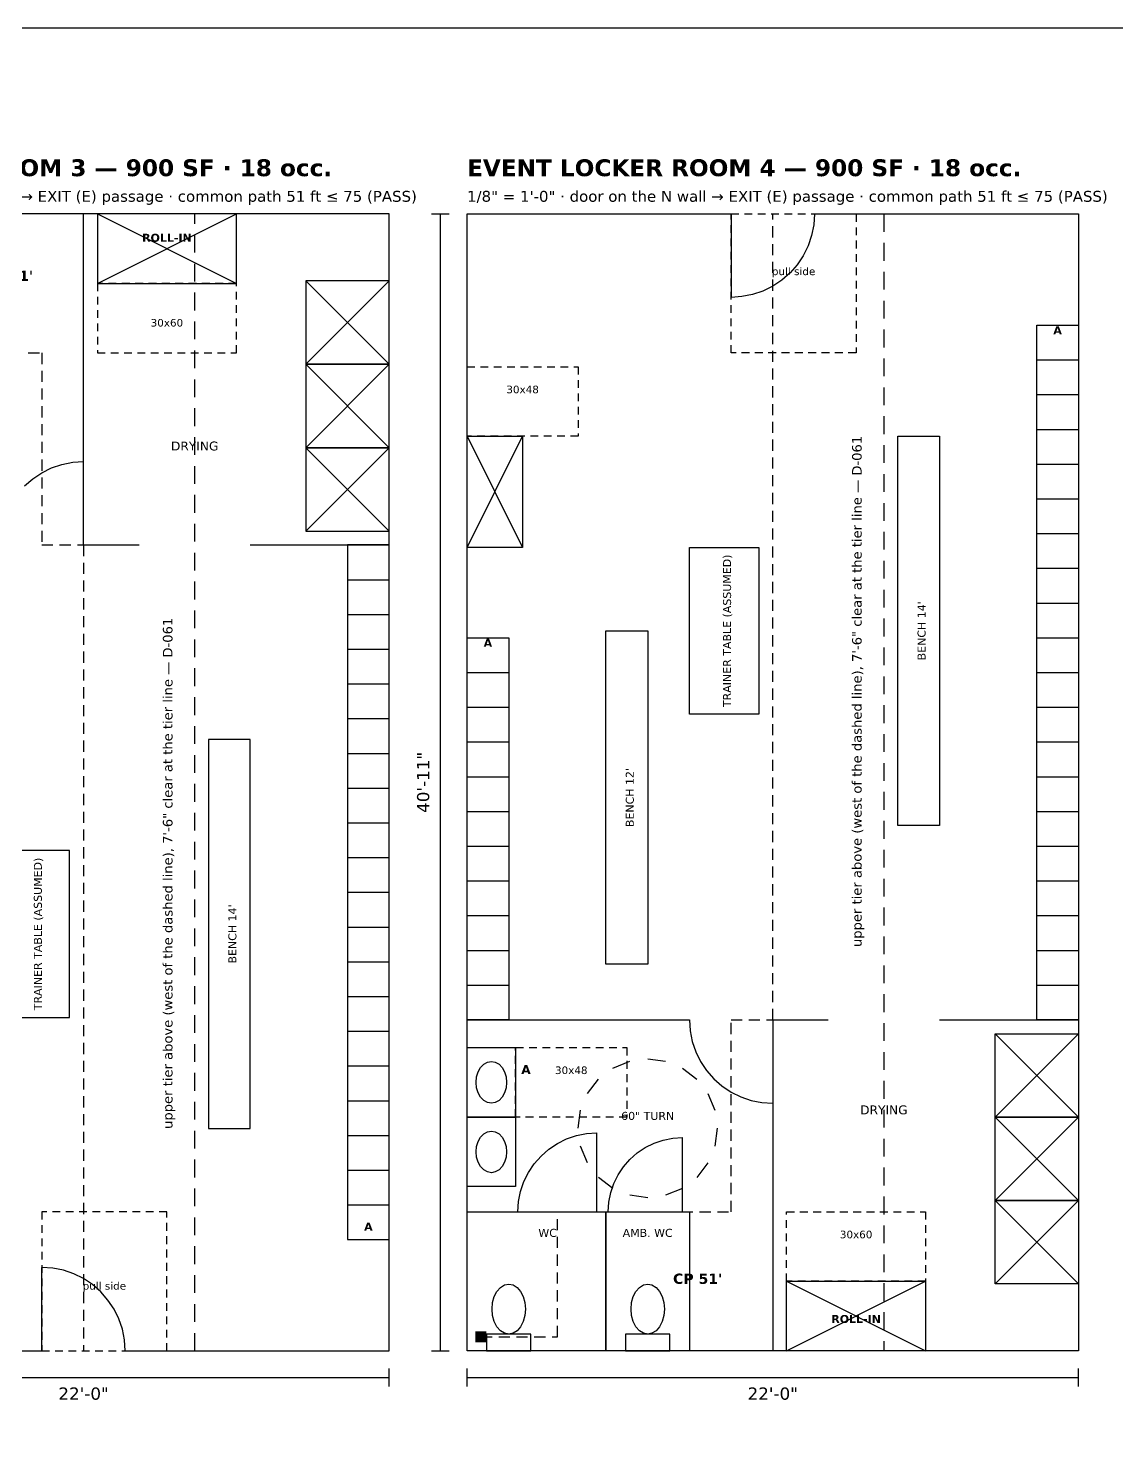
# Model space of a CAD drawing. Header units: inches. Extents: x 0.5 to 16.5, y 0.5 to 10.5.
# Drawn here: x 6.78 to 11.67, y 4.18 to 10.5 of the extents above; entities that cross this region are included whole.
import ezdxf
from ezdxf.enums import TextEntityAlignment as Align

# ---------------------------------------------------------------- set-up
doc = ezdxf.new("R2010")
doc.units = ezdxf.units.IN
doc.header["$MEASUREMENT"] = 0
for name, color, linetype in [('A-ANNO-DIMS', 7, 'Continuous'), ('A-ANNO-TEXT', 7, 'Continuous'), ('A-CLER-ADA', 7, 'Continuous'), ('A-DOOR', 7, 'Continuous'), ('A-WALL', 7, 'Continuous'), ('A-WALL-PRTN', 7, 'Continuous'), ('G-ANNO-TTLB', 7, 'Continuous'), ('LS-CPTH', 7, 'Continuous'), ('P-FIXT', 7, 'Continuous')]:
    doc.layers.add(name, color=color, linetype=linetype)
doc.styles.add('KS-BOLD', font='DejaVuSans-Bold.ttf')
doc.styles.add('KS-REG', font='DejaVuSans.ttf')

msp = doc.modelspace()

# ---------------------------------------------------------------- hatches: boundary and pattern name
at = {"layer": 'LS-CPTH', "true_color": 0x000000}
msp.add_hatch(color=7, dxfattribs=at).paths.add_polyline_path([(8.7875, 4.5875), (8.8375, 4.5875), (8.8375, 4.6375), (8.7875, 4.6375)])

# ---------------------------------------------------------------- linework, layer by layer
at = {"layer": 'A-ANNO-DIMS'}
for p, q in [((8.59, 9.6638), (8.67, 9.6638)), ((8.63, 4.55), (8.63, 9.6638)), ((8.59, 4.55), (8.67, 4.55)), ((5.65, 4.43), (8.4, 4.43)), ((8.4, 4.39), (8.4, 4.47)), ((8.75, 4.39), (8.75, 4.47)), ((8.75, 4.43), (11.5, 4.43)), ((11.5, 4.39), (11.5, 4.47))]:
    msp.add_line(p, q, dxfattribs=at)
at = {"layer": 'A-ANNO-TEXT'}
for p, q in [((7.525, 9.62), (7.525, 9.6638)), ((10.625, 9.6638), (10.625, 9.5838)), ((7.525, 9.49), (7.525, 9.57)), ((10.625, 9.5337), (10.625, 9.4537)), ((7.525, 9.36), (7.525, 9.44)), ((10.625, 9.4038), (10.625, 9.3238)), ((7.525, 9.23), (7.525, 9.31)), ((10.625, 9.2737), (10.625, 9.1937)), ((7.525, 9.1), (7.525, 9.18)), ((10.625, 9.1438), (10.625, 9.0638)), ((7.525, 8.97), (7.525, 9.05)), ((10.625, 9.0137), (10.625, 8.9337)), ((7.525, 8.84), (7.525, 8.92)), ((10.625, 8.8838), (10.625, 8.8038)), ((7.525, 8.71), (7.525, 8.79)), ((10.625, 8.7538), (10.625, 8.6738)), ((7.525, 8.58), (7.525, 8.66)), ((10.625, 8.6238), (10.625, 8.5437)), ((7.525, 8.45), (7.525, 8.53)), ((10.625, 8.4938), (10.625, 8.4138)), ((7.525, 8.32), (7.525, 8.4)), ((10.625, 8.3637), (10.625, 8.2837)), ((7.525, 8.19), (7.525, 8.27)), ((10.625, 8.2338), (10.625, 8.1538)), ((7.525, 8.06), (7.525, 8.14)), ((10.625, 8.1037), (10.625, 8.0237)), ((7.525, 7.93), (7.525, 8.01)), ((10.625, 7.9737), (10.625, 7.8937)), ((7.525, 7.8), (7.525, 7.88)), ((10.625, 7.8438), (10.625, 7.7637)), ((7.525, 7.67), (7.525, 7.75)), ((10.625, 7.7137), (10.625, 7.6337)), ((7.525, 7.54), (7.525, 7.62)), ((10.625, 7.5838), (10.625, 7.5038)), ((7.525, 7.41), (7.525, 7.49)), ((10.625, 7.4537), (10.625, 7.3737)), ((7.525, 7.28), (7.525, 7.36)), ((10.625, 7.3238), (10.625, 7.2438)), ((7.525, 7.15), (7.525, 7.23)), ((10.625, 7.1937), (10.625, 7.1137)), ((7.525, 7.02), (7.525, 7.1)), ((10.625, 7.0638), (10.625, 6.9838)), ((7.525, 6.89), (7.525, 6.97)), ((10.625, 6.9337), (10.625, 6.8537)), ((7.525, 6.76), (7.525, 6.84)), ((10.625, 6.8038), (10.625, 6.7238)), ((7.525, 6.63), (7.525, 6.71)), ((10.625, 6.6738), (10.625, 6.5938)), ((7.525, 6.5), (7.525, 6.58)), ((10.625, 6.5438), (10.625, 6.4638)), ((7.525, 6.37), (7.525, 6.45)), ((10.625, 6.4138), (10.625, 6.3338)), ((7.525, 6.24), (7.525, 6.32)), ((10.625, 6.2838), (10.625, 6.2038)), ((7.525, 6.11), (7.525, 6.19)), ((10.625, 6.1538), (10.625, 6.0738)), ((7.525, 5.98), (7.525, 6.06)), ((10.625, 6.0238), (10.625, 5.9438)), ((7.525, 5.85), (7.525, 5.93)), ((10.625, 5.8938), (10.625, 5.8138)), ((7.525, 5.72), (7.525, 5.8)), ((10.625, 5.7638), (10.625, 5.6838)), ((7.525, 5.59), (7.525, 5.67)), ((10.625, 5.6338), (10.625, 5.5538)), ((7.525, 5.46), (7.525, 5.54)), ((10.625, 5.5038), (10.625, 5.4238)), ((7.525, 5.33), (7.525, 5.41)), ((10.625, 5.3738), (10.625, 5.2938)), ((7.525, 5.2), (7.525, 5.28)), ((10.625, 5.2438), (10.625, 5.1638)), ((7.525, 5.07), (7.525, 5.15)), ((10.625, 5.1138), (10.625, 5.0338)), ((7.525, 4.94), (7.525, 5.02)), ((10.625, 4.9838), (10.625, 4.9038)), ((7.525, 4.81), (7.525, 4.89)), ((10.625, 4.8538), (10.625, 4.7738)), ((7.525, 4.68), (7.525, 4.76)), ((10.625, 4.7238), (10.625, 4.6438)), ((7.525, 4.55), (7.525, 4.63)), ((10.625, 4.5938), (10.625, 4.55))]:
    msp.add_line(p, q, dxfattribs=at)
at = {"layer": 'A-CLER-ADA'}
for p, q in [((9.9375, 9.6638), (9.9725, 9.6638)), ((9.9375, 9.6387), (9.9375, 9.6638)), ((9.9375, 9.5788), (9.9375, 9.6138)), ((9.9975, 9.6638), (10.0325, 9.6638)), ((10.0575, 9.6638), (10.0925, 9.6638)), ((10.1175, 9.6638), (10.1525, 9.6638)), ((10.1775, 9.6638), (10.2125, 9.6638)), ((10.2375, 9.6638), (10.2725, 9.6638)), ((10.2975, 9.6638), (10.3325, 9.6638)), ((10.3575, 9.6638), (10.3925, 9.6638)), ((10.4175, 9.6638), (10.4525, 9.6638)), ((10.4775, 9.6638), (10.5, 9.6638)), ((10.5, 9.6638), (10.5, 9.6288)), ((9.9375, 9.5188), (9.9375, 9.5538)), ((10.5, 9.6037), (10.5, 9.5687)), ((10.5, 9.5438), (10.5, 9.5088)), ((9.9375, 9.4588), (9.9375, 9.4938)), ((10.5, 9.4838), (10.5, 9.4487)), ((9.9375, 9.3987), (9.9375, 9.4337)), ((10.5, 9.4238), (10.5, 9.3887)), ((9.9375, 9.3388), (9.9375, 9.3737)), ((10.5, 9.3637), (10.5, 9.3287)), ((7.1125, 9.3513), (7.0875, 9.3513)), ((7.0875, 9.3513), (7.0875, 9.3163)), ((7.0875, 9.2912), (7.0875, 9.2562)), ((7.1725, 9.3513), (7.1375, 9.3513)), ((7.2325, 9.3513), (7.1975, 9.3513)), ((7.2925, 9.3513), (7.2575, 9.3513)), ((7.3525, 9.3513), (7.3175, 9.3513)), ((7.4125, 9.3513), (7.3775, 9.3513)), ((7.4725, 9.3513), (7.4375, 9.3513)), ((7.5325, 9.3513), (7.4975, 9.3513)), ((7.5925, 9.3513), (7.5575, 9.3513)), ((7.6525, 9.3513), (7.6175, 9.3513)), ((7.7125, 9.3513), (7.6775, 9.3513)), ((7.7125, 9.3388), (7.7125, 9.3513)), ((7.7125, 9.2788), (7.7125, 9.3138)), ((9.9375, 9.2788), (9.9375, 9.3138)), ((10.5, 9.3038), (10.5, 9.2688)), ((7.0875, 9.2313), (7.0875, 9.1963)), ((7.7125, 9.2188), (7.7125, 9.2538)), ((9.9375, 9.2188), (9.9375, 9.2538)), ((10.5, 9.2438), (10.5, 9.2087)), ((7.0875, 9.1713), (7.0875, 9.1363)), ((7.7125, 9.1587), (7.7125, 9.1937)), ((9.9375, 9.1587), (9.9375, 9.1937)), ((10.5, 9.1837), (10.5, 9.1487)), ((7.0875, 9.1113), (7.0875, 9.0762)), ((7.7125, 9.0988), (7.7125, 9.1337)), ((9.9375, 9.0988), (9.9375, 9.1337)), ((10.5, 9.1237), (10.5, 9.0887)), ((7.0875, 9.0512), (7.0875, 9.0388)), ((7.0875, 9.0388), (7.1225, 9.0388)), ((7.1475, 9.0388), (7.1825, 9.0388)), ((7.2075, 9.0388), (7.2425, 9.0388)), ((7.2675, 9.0388), (7.3025, 9.0388)), ((7.3275, 9.0388), (7.3625, 9.0388)), ((7.3875, 9.0388), (7.4225, 9.0388)), ((7.4475, 9.0388), (7.4825, 9.0388)), ((7.5075, 9.0388), (7.5425, 9.0388)), ((7.5675, 9.0388), (7.6025, 9.0388)), ((7.6275, 9.0388), (7.6625, 9.0388)), ((7.6875, 9.0388), (7.7125, 9.0388)), ((7.7125, 9.0388), (7.7125, 9.0738)), ((9.9375, 9.0388), (9.9375, 9.0738)), ((9.96, 9.0388), (9.9375, 9.0388)), ((10.02, 9.0388), (9.985, 9.0388)), ((10.08, 9.0388), (10.045, 9.0388)), ((10.14, 9.0388), (10.105, 9.0388)), ((10.2, 9.0388), (10.165, 9.0388)), ((10.26, 9.0388), (10.225, 9.0388)), ((10.32, 9.0388), (10.285, 9.0388)), ((10.38, 9.0388), (10.345, 9.0388)), ((10.44, 9.0388), (10.405, 9.0388)), ((10.5, 9.0388), (10.465, 9.0388)), ((10.5, 9.0638), (10.5, 9.0388)), ((8.75, 8.9763), (8.785, 8.9763)), ((8.75, 8.9638), (8.75, 8.9763)), ((8.81, 8.9763), (8.845, 8.9763)), ((8.87, 8.9763), (8.905, 8.9763)), ((8.93, 8.9763), (8.965, 8.9763)), ((8.99, 8.9763), (9.025, 8.9763)), ((9.05, 8.9763), (9.085, 8.9763)), ((9.11, 8.9763), (9.145, 8.9763)), ((9.17, 8.9763), (9.205, 8.9763)), ((9.23, 8.9763), (9.25, 8.9763)), ((9.25, 8.9763), (9.25, 8.9413)), ((8.75, 8.9038), (8.75, 8.9388)), ((9.25, 8.9162), (9.25, 8.8812)), ((8.75, 8.8438), (8.75, 8.8788)), ((9.25, 8.8563), (9.25, 8.8213)), ((8.75, 8.7837), (8.75, 8.8187)), ((9.25, 8.7963), (9.25, 8.7613)), ((8.75, 8.7238), (8.75, 8.7587)), ((9.25, 8.7363), (9.25, 8.7012)), ((8.75, 8.6638), (8.75, 8.6988)), ((8.77, 8.6638), (8.75, 8.6638)), ((8.83, 8.6638), (8.795, 8.6638)), ((8.89, 8.6638), (8.855, 8.6638)), ((8.95, 8.6638), (8.915, 8.6638)), ((9.01, 8.6638), (8.975, 8.6638)), ((9.07, 8.6638), (9.035, 8.6638)), ((9.13, 8.6638), (9.095, 8.6638)), ((9.19, 8.6638), (9.155, 8.6638)), ((9.25, 8.6638), (9.215, 8.6638)), ((9.25, 8.6762), (9.25, 8.6638)), ((8.9687, 5.9137), (9.0038, 5.9137)), ((8.9687, 5.9012), (8.9687, 5.9137)), ((9.0288, 5.9137), (9.0638, 5.9137)), ((9.0887, 5.9137), (9.1237, 5.9137)), ((9.1487, 5.9137), (9.1837, 5.9137)), ((9.2087, 5.9137), (9.2438, 5.9137)), ((9.2688, 5.9137), (9.3038, 5.9137)), ((9.3287, 5.9137), (9.3637, 5.9137)), ((9.3887, 5.9137), (9.4238, 5.9137)), ((9.4487, 5.9137), (9.4688, 5.9137)), ((9.4688, 5.9137), (9.4688, 5.8787)), ((8.9687, 5.8412), (8.9687, 5.8762)), ((8.9687, 5.7812), (8.9687, 5.8162)), ((9.4062, 5.8219), (9.4816, 5.8531)), ((9.4688, 5.8537), (9.4688, 5.8187)), ((9.5625, 5.8637), (9.6434, 5.8531)), ((9.7188, 5.8219), (9.7835, 5.7722)), ((8.9687, 5.7212), (8.9687, 5.7562)), ((9.2919, 5.7075), (9.3415, 5.7722)), ((9.4688, 5.7937), (9.4688, 5.7587)), ((8.9687, 5.6612), (8.9687, 5.6962)), ((9.4688, 5.7337), (9.4688, 5.6987)), ((9.8331, 5.7075), (9.8644, 5.6321)), ((8.9687, 5.6012), (8.9687, 5.6362)), ((9.25, 5.5512), (9.2606, 5.6321)), ((9.4688, 5.6737), (9.4688, 5.6387)), ((8.9887, 5.6012), (8.9687, 5.6012)), ((9.0487, 5.6012), (9.0137, 5.6012)), ((9.1088, 5.6012), (9.0738, 5.6012)), ((9.1687, 5.6012), (9.1337, 5.6012)), ((9.2287, 5.6012), (9.1937, 5.6012)), ((9.2887, 5.6012), (9.2538, 5.6012)), ((9.3488, 5.6012), (9.3138, 5.6012)), ((9.4087, 5.6012), (9.3737, 5.6012)), ((9.4688, 5.6012), (9.4337, 5.6012)), ((9.4688, 5.6137), (9.4688, 5.6012)), ((9.875, 5.5512), (9.8644, 5.4704)), ((9.2919, 5.395), (9.2606, 5.4704)), ((9.8331, 5.395), (9.7835, 5.3303)), ((9.4062, 5.2806), (9.3415, 5.3303)), ((9.5625, 5.2387), (9.4816, 5.2494)), ((9.7188, 5.2806), (9.6434, 5.2494)), ((6.86, 5.175), (6.8375, 5.175)), ((6.8375, 5.175), (6.8375, 5.14)), ((6.92, 5.175), (6.885, 5.175)), ((6.98, 5.175), (6.945, 5.175)), ((7.04, 5.175), (7.005, 5.175)), ((7.1, 5.175), (7.065, 5.175)), ((7.16, 5.175), (7.125, 5.175)), ((7.22, 5.175), (7.185, 5.175)), ((7.28, 5.175), (7.245, 5.175)), ((7.34, 5.175), (7.305, 5.175)), ((7.4, 5.175), (7.365, 5.175)), ((7.4, 5.15), (7.4, 5.175)), ((7.4, 5.09), (7.4, 5.125)), ((10.1875, 5.175), (10.2225, 5.175)), ((10.1875, 5.1625), (10.1875, 5.175)), ((10.1875, 5.1025), (10.1875, 5.1375)), ((10.2475, 5.175), (10.2825, 5.175)), ((10.3075, 5.175), (10.3425, 5.175)), ((10.3675, 5.175), (10.4025, 5.175)), ((10.4275, 5.175), (10.4625, 5.175)), ((10.4875, 5.175), (10.5225, 5.175)), ((10.5475, 5.175), (10.5825, 5.175)), ((10.6075, 5.175), (10.6425, 5.175)), ((10.6675, 5.175), (10.7025, 5.175)), ((10.7275, 5.175), (10.7625, 5.175)), ((10.7875, 5.175), (10.8125, 5.175)), ((10.8125, 5.175), (10.8125, 5.14)), ((6.8375, 5.115), (6.8375, 5.08)), ((7.4, 5.03), (7.4, 5.065)), ((10.1875, 5.0425), (10.1875, 5.0775)), ((10.8125, 5.115), (10.8125, 5.08)), ((6.8375, 5.055), (6.8375, 5.02)), ((6.8375, 4.995), (6.8375, 4.96)), ((7.4, 4.97), (7.4, 5.005)), ((10.1875, 4.9825), (10.1875, 5.0175)), ((10.8125, 5.055), (10.8125, 5.02)), ((10.8125, 4.995), (10.8125, 4.96)), ((6.8375, 4.935), (6.8375, 4.9)), ((7.4, 4.91), (7.4, 4.945)), ((10.1875, 4.9225), (10.1875, 4.9575)), ((10.8125, 4.935), (10.8125, 4.9)), ((6.8375, 4.875), (6.8375, 4.84)), ((7.4, 4.85), (7.4, 4.885)), ((10.1875, 4.8625), (10.1875, 4.8975)), ((10.8125, 4.875), (10.8125, 4.8625)), ((6.8375, 4.815), (6.8375, 4.78)), ((7.4, 4.79), (7.4, 4.825)), ((10.2125, 4.8625), (10.1875, 4.8625)), ((10.2725, 4.8625), (10.2375, 4.8625)), ((10.3325, 4.8625), (10.2975, 4.8625)), ((10.3925, 4.8625), (10.3575, 4.8625)), ((10.4525, 4.8625), (10.4175, 4.8625)), ((10.5125, 4.8625), (10.4775, 4.8625)), ((10.5725, 4.8625), (10.5375, 4.8625)), ((10.6325, 4.8625), (10.5975, 4.8625)), ((10.6925, 4.8625), (10.6575, 4.8625)), ((10.7525, 4.8625), (10.7175, 4.8625)), ((10.8125, 4.8625), (10.7775, 4.8625)), ((6.8375, 4.755), (6.8375, 4.72)), ((7.4, 4.73), (7.4, 4.765)), ((6.8375, 4.695), (6.8375, 4.66)), ((7.4, 4.67), (7.4, 4.705)), ((6.8375, 4.635), (6.8375, 4.6)), ((7.4, 4.61), (7.4, 4.645)), ((6.8375, 4.575), (6.8375, 4.55)), ((6.8375, 4.55), (6.8725, 4.55)), ((6.8975, 4.55), (6.9325, 4.55)), ((6.9575, 4.55), (6.9925, 4.55)), ((7.0175, 4.55), (7.0525, 4.55)), ((7.0775, 4.55), (7.1125, 4.55)), ((7.1375, 4.55), (7.1725, 4.55)), ((7.1975, 4.55), (7.2325, 4.55)), ((7.2575, 4.55), (7.2925, 4.55)), ((7.3175, 4.55), (7.3525, 4.55)), ((7.3775, 4.55), (7.4, 4.55)), ((7.4, 4.55), (7.4, 4.585))]:
    msp.add_line(p, q, dxfattribs=at)
at = {"layer": 'A-DOOR'}
for p, q in [((9.9375, 9.6638), (9.9375, 9.2887)), ((10.3093, 9.6148), (10.2997, 9.5667)), ((10.3125, 9.6638), (10.3093, 9.6148)), ((10.2997, 9.5667), (10.284, 9.5202)), ((10.284, 9.5202), (10.2623, 9.4763)), ((10.235, 9.4355), (10.2027, 9.3986)), ((10.2623, 9.4763), (10.235, 9.4355)), ((10.1658, 9.3662), (10.125, 9.339)), ((10.2027, 9.3986), (10.1658, 9.3662)), ((9.9864, 9.292), (9.9375, 9.2887)), ((10.0346, 9.3015), (9.9864, 9.292)), ((10.081, 9.3173), (10.0346, 9.3015)), ((10.125, 9.339), (10.081, 9.3173)), ((6.8815, 8.5215), (6.9279, 8.5372)), ((6.9279, 8.5372), (6.9761, 8.5468)), ((6.9761, 8.5468), (7.025, 8.55)), ((7.025, 8.175), (7.025, 8.55)), ((6.7598, 8.4402), (6.7967, 8.4725)), ((6.7967, 8.4725), (6.8375, 8.4998)), ((6.8375, 8.4998), (6.8815, 8.5215)), ((9.75, 6.0387), (9.7532, 5.9898)), ((10.125, 6.0387), (10.125, 5.6637)), ((9.7532, 5.9898), (9.7628, 5.9417)), ((9.7628, 5.9417), (9.7785, 5.8952)), ((9.7785, 5.8952), (9.8002, 5.8512)), ((9.8002, 5.8512), (9.8275, 5.8105)), ((9.8275, 5.8105), (9.8598, 5.7736)), ((9.8598, 5.7736), (9.8967, 5.7412)), ((9.8967, 5.7412), (9.9375, 5.714)), ((9.9375, 5.714), (9.9815, 5.6923)), ((9.9815, 5.6923), (10.0279, 5.6765)), ((10.0279, 5.6765), (10.0761, 5.667)), ((10.0761, 5.667), (10.125, 5.6637)), ((9.1562, 5.4824), (9.1979, 5.503)), ((9.1979, 5.503), (9.2419, 5.5179)), ((9.2419, 5.5179), (9.2874, 5.527)), ((9.2874, 5.527), (9.3338, 5.53)), ((9.3338, 5.175), (9.3338, 5.53)), ((9.6324, 5.4974), (9.6752, 5.5059)), ((9.6752, 5.5059), (9.7188, 5.5088)), ((9.7188, 5.175), (9.7188, 5.5088)), ((9.0827, 5.426), (9.1176, 5.4566)), ((9.1176, 5.4566), (9.1562, 5.4824)), ((9.4828, 5.411), (9.5156, 5.4398)), ((9.5156, 5.4398), (9.5519, 5.464)), ((9.5519, 5.464), (9.591, 5.4833)), ((9.591, 5.4833), (9.6324, 5.4974)), ((9.0263, 5.3525), (9.0521, 5.3911)), ((9.0521, 5.3911), (9.0827, 5.426)), ((9.4297, 5.3419), (9.454, 5.3782)), ((9.454, 5.3782), (9.4828, 5.411)), ((8.9908, 5.2669), (9.0058, 5.3109)), ((9.0058, 5.3109), (9.0263, 5.3525)), ((9.4104, 5.3027), (9.4297, 5.3419)), ((8.9818, 5.2213), (8.9908, 5.2669)), ((9.3879, 5.2186), (9.3964, 5.2614)), ((9.3964, 5.2614), (9.4104, 5.3027)), ((8.9787, 5.175), (8.9818, 5.2213)), ((9.385, 5.175), (9.3879, 5.2186)), ((6.8375, 4.55), (6.8375, 4.925)), ((6.8864, 4.9218), (6.8375, 4.925)), ((6.9346, 4.9122), (6.8864, 4.9218)), ((6.981, 4.8965), (6.9346, 4.9122)), ((7.025, 4.8748), (6.981, 4.8965)), ((7.0658, 4.8475), (7.025, 4.8748)), ((7.1027, 4.8152), (7.0658, 4.8475)), ((7.135, 4.7783), (7.1027, 4.8152)), ((7.1623, 4.7375), (7.135, 4.7783)), ((7.184, 4.6935), (7.1623, 4.7375)), ((7.1997, 4.6471), (7.184, 4.6935)), ((7.2093, 4.5989), (7.1997, 4.6471)), ((7.2125, 4.55), (7.2093, 4.5989))]:
    msp.add_line(p, q, dxfattribs=at)
at = {"layer": 'A-WALL'}
for p, q in [((8.4, 9.6638), (5.65, 9.6638)), ((8.4, 4.55), (8.4, 9.6638)), ((8.75, 9.6638), (9.9375, 9.6638)), ((8.75, 4.55), (8.75, 9.6638)), ((10.3125, 9.6638), (11.5, 9.6638)), ((11.5, 9.6638), (11.5, 4.55)), ((5.65, 4.55), (6.8375, 4.55)), ((7.2125, 4.55), (8.4, 4.55)), ((11.5, 4.55), (8.75, 4.55))]:
    msp.add_line(p, q, dxfattribs=at)
at = {"layer": 'A-WALL-PRTN'}
for p, q in [((7.025, 8.175), (7.025, 9.6638)), ((7.025, 8.175), (7.275, 8.175)), ((7.775, 8.175), (8.4, 8.175)), ((8.75, 6.0387), (9.75, 6.0387)), ((10.125, 6.0387), (10.375, 6.0387)), ((10.125, 6.0387), (10.125, 4.55)), ((10.875, 6.0387), (11.5, 6.0387)), ((8.75, 5.175), (8.9787, 5.175)), ((8.75, 5.175), (9.375, 5.175)), ((8.75, 4.55), (8.75, 5.175)), ((9.3338, 5.175), (9.385, 5.175)), ((9.375, 5.175), (9.375, 4.55)), ((9.375, 5.175), (9.375, 4.55)), ((9.375, 5.175), (9.75, 5.175)), ((9.375, 4.55), (9.375, 5.175)), ((9.7188, 5.175), (9.75, 5.175)), ((9.75, 5.175), (9.75, 4.55)), ((9.75, 5.175), (9.75, 4.55)), ((9.375, 4.55), (8.75, 4.55)), ((9.75, 4.55), (9.375, 4.55))]:
    msp.add_line(p, q, dxfattribs=at)
at = {"layer": 'G-ANNO-TTLB'}
msp.add_lwpolyline([(0.5, 0.5), (16.5, 0.5), (16.5, 10.5), (0.5, 10.5)], close=True, dxfattribs=at)
at = {"layer": 'LS-CPTH'}
for p, q in [((10.125, 9.6387), (10.125, 9.6638)), ((10.125, 9.5587), (10.125, 9.6087)), ((10.125, 9.4787), (10.125, 9.5287)), ((10.125, 9.3987), (10.125, 9.4487)), ((10.125, 9.3187), (10.125, 9.3687)), ((10.125, 9.2387), (10.125, 9.2887)), ((10.125, 9.1587), (10.125, 9.2087)), ((10.125, 9.0787), (10.125, 9.1287)), ((6.7763, 9.0388), (6.8263, 9.0388)), ((6.8375, 9.0388), (6.8375, 8.9887)), ((10.125, 8.9987), (10.125, 9.0487)), ((6.8375, 8.9588), (6.8375, 8.9087)), ((10.125, 8.9187), (10.125, 8.9687)), ((6.8375, 8.8788), (6.8375, 8.8287)), ((10.125, 8.8387), (10.125, 8.8887)), ((6.8375, 8.7988), (6.8375, 8.7488)), ((10.125, 8.7587), (10.125, 8.8087)), ((10.125, 8.6787), (10.125, 8.7287)), ((6.8375, 8.7188), (6.8375, 8.6688)), ((6.8375, 8.6387), (6.8375, 8.5888)), ((10.125, 8.5987), (10.125, 8.6487)), ((6.8375, 8.5587), (6.8375, 8.5088)), ((10.125, 8.5187), (10.125, 8.5687)), ((6.8375, 8.4787), (6.8375, 8.4288)), ((10.125, 8.4387), (10.125, 8.4887)), ((10.125, 8.3587), (10.125, 8.4087)), ((6.8375, 8.3987), (6.8375, 8.3488)), ((6.8375, 8.3187), (6.8375, 8.2688)), ((10.125, 8.2787), (10.125, 8.3287)), ((6.8375, 8.2387), (6.8375, 8.1888)), ((10.125, 8.1988), (10.125, 8.2487)), ((6.8375, 8.175), (6.8875, 8.175)), ((6.9175, 8.175), (6.9675, 8.175)), ((6.9975, 8.175), (7.025, 8.175)), ((7.025, 8.175), (7.025, 8.125)), ((10.125, 8.1188), (10.125, 8.1687)), ((7.025, 8.095), (7.025, 8.045)), ((10.125, 8.0388), (10.125, 8.0888)), ((7.025, 8.015), (7.025, 7.965)), ((10.125, 7.9588), (10.125, 8.0088)), ((7.025, 7.935), (7.025, 7.885)), ((10.125, 7.8788), (10.125, 7.9288)), ((7.025, 7.855), (7.025, 7.805)), ((10.125, 7.7988), (10.125, 7.8488)), ((7.025, 7.775), (7.025, 7.725)), ((10.125, 7.7188), (10.125, 7.7688)), ((7.025, 7.695), (7.025, 7.645)), ((10.125, 7.6387), (10.125, 7.6888)), ((7.025, 7.615), (7.025, 7.565)), ((10.125, 7.5587), (10.125, 7.6088)), ((7.025, 7.535), (7.025, 7.485)), ((10.125, 7.4787), (10.125, 7.5288)), ((7.025, 7.455), (7.025, 7.405)), ((10.125, 7.3987), (10.125, 7.4488)), ((7.025, 7.375), (7.025, 7.325)), ((10.125, 7.3187), (10.125, 7.3688)), ((7.025, 7.295), (7.025, 7.245)), ((10.125, 7.2387), (10.125, 7.2887)), ((7.025, 7.215), (7.025, 7.165)), ((10.125, 7.1587), (10.125, 7.2088)), ((7.025, 7.135), (7.025, 7.085)), ((10.125, 7.0787), (10.125, 7.1288)), ((7.025, 7.055), (7.025, 7.005)), ((10.125, 6.9987), (10.125, 7.0488)), ((7.025, 6.975), (7.025, 6.925)), ((10.125, 6.9187), (10.125, 6.9688)), ((7.025, 6.895), (7.025, 6.845)), ((10.125, 6.8387), (10.125, 6.8887)), ((7.025, 6.815), (7.025, 6.765)), ((10.125, 6.7587), (10.125, 6.8087)), ((7.025, 6.735), (7.025, 6.685)), ((10.125, 6.6787), (10.125, 6.7287)), ((7.025, 6.655), (7.025, 6.605)), ((10.125, 6.5987), (10.125, 6.6487)), ((7.025, 6.575), (7.025, 6.525)), ((10.125, 6.5187), (10.125, 6.5687)), ((7.025, 6.495), (7.025, 6.445)), ((10.125, 6.4387), (10.125, 6.4887)), ((7.025, 6.415), (7.025, 6.365)), ((10.125, 6.3587), (10.125, 6.4087)), ((7.025, 6.335), (7.025, 6.285)), ((10.125, 6.2787), (10.125, 6.3287)), ((7.025, 6.255), (7.025, 6.205)), ((10.125, 6.1987), (10.125, 6.2487)), ((7.025, 6.175), (7.025, 6.125)), ((10.125, 6.1187), (10.125, 6.1687)), ((7.025, 6.095), (7.025, 6.045)), ((10.125, 6.0387), (10.125, 6.0887)), ((7.025, 6.015), (7.025, 5.965)), ((9.9375, 6.0387), (9.9875, 6.0387)), ((9.9375, 5.975), (9.9375, 6.025)), ((10.0175, 6.0387), (10.0675, 6.0387)), ((10.0975, 6.0387), (10.125, 6.0387)), ((9.9375, 5.895), (9.9375, 5.945)), ((7.025, 5.935), (7.025, 5.885)), ((7.025, 5.855), (7.025, 5.805)), ((9.9375, 5.815), (9.9375, 5.865)), ((7.025, 5.775), (7.025, 5.725)), ((9.9375, 5.735), (9.9375, 5.785)), ((7.025, 5.695), (7.025, 5.645)), ((9.9375, 5.655), (9.9375, 5.705)), ((9.9375, 5.575), (9.9375, 5.625)), ((7.025, 5.615), (7.025, 5.565)), ((7.025, 5.535), (7.025, 5.485)), ((9.9375, 5.495), (9.9375, 5.545)), ((7.025, 5.455), (7.025, 5.405)), ((9.9375, 5.415), (9.9375, 5.465)), ((7.025, 5.375), (7.025, 5.325)), ((9.9375, 5.335), (9.9375, 5.385)), ((7.025, 5.295), (7.025, 5.245)), ((9.9375, 5.255), (9.9375, 5.305)), ((7.025, 5.215), (7.025, 5.165)), ((9.9375, 5.175), (9.9375, 5.225)), ((7.025, 5.135), (7.025, 5.085)), ((9.1562, 5.1725), (9.1562, 5.175)), ((9.1562, 5.175), (9.2063, 5.175)), ((9.1562, 5.0925), (9.1562, 5.1425)), ((9.2363, 5.175), (9.2863, 5.175)), ((9.3163, 5.175), (9.3663, 5.175)), ((9.3963, 5.175), (9.4462, 5.175)), ((9.4763, 5.175), (9.5262, 5.175)), ((9.5563, 5.175), (9.6062, 5.175)), ((9.6363, 5.175), (9.6862, 5.175)), ((9.7163, 5.175), (9.7662, 5.175)), ((9.7963, 5.175), (9.8462, 5.175)), ((9.8763, 5.175), (9.9262, 5.175)), ((9.1562, 5.0125), (9.1562, 5.0625)), ((7.025, 5.055), (7.025, 5.005)), ((7.025, 4.975), (7.025, 4.925)), ((9.1562, 4.9325), (9.1562, 4.9825)), ((7.025, 4.895), (7.025, 4.845)), ((9.1562, 4.8525), (9.1562, 4.9025)), ((7.025, 4.815), (7.025, 4.765)), ((9.1562, 4.7725), (9.1562, 4.8225)), ((9.1562, 4.6925), (9.1562, 4.7425)), ((7.025, 4.735), (7.025, 4.685)), ((7.025, 4.655), (7.025, 4.605)), ((9.1562, 4.6125), (9.1562, 4.6625)), ((7.025, 4.575), (7.025, 4.55)), ((8.8125, 4.6125), (8.8625, 4.6125)), ((8.8925, 4.6125), (8.9425, 4.6125)), ((8.9725, 4.6125), (9.0225, 4.6125)), ((9.0525, 4.6125), (9.1025, 4.6125)), ((9.1325, 4.6125), (9.1562, 4.6125))]:
    msp.add_line(p, q, dxfattribs=at)
at = {"layer": 'P-FIXT'}
for p, q in [((7.7125, 9.6638), (7.0875, 9.6638)), ((7.0875, 9.6638), (7.0875, 9.3513)), ((7.0875, 9.3513), (7.7125, 9.6638)), ((7.0875, 9.6638), (7.7125, 9.3513)), ((7.7125, 9.3513), (7.7125, 9.6638)), ((8.4, 9.3625), (8.025, 9.3625)), ((8.025, 9.3625), (8.025, 8.9875)), ((8.025, 8.9875), (8.4, 9.3625)), ((8.025, 9.3625), (8.4, 8.9875)), ((8.4, 8.9875), (8.4, 9.3625)), ((7.0875, 9.3513), (7.7125, 9.3513)), ((11.3125, 9.1638), (11.5, 9.1638)), ((11.3125, 6.0387), (11.3125, 9.1638)), ((11.5, 9.1638), (11.5, 6.0387)), ((8.4, 8.9875), (8.025, 8.9875)), ((8.025, 8.9875), (8.025, 8.6125)), ((8.025, 8.6125), (8.4, 8.9875)), ((8.025, 8.9875), (8.4, 8.6125)), ((8.025, 8.9875), (8.4, 8.9875)), ((8.4, 8.6125), (8.4, 8.9875)), ((11.3125, 9.0075), (11.5, 9.0075)), ((11.3125, 8.8513), (11.5, 8.8513)), ((8.75, 8.6638), (9, 8.6638)), ((8.75, 8.1638), (8.75, 8.6638)), ((8.75, 8.6638), (9, 8.1638)), ((8.75, 8.1638), (9, 8.6638)), ((9, 8.6638), (9, 8.1638)), ((10.6875, 8.6638), (10.875, 8.6638)), ((10.6875, 6.9137), (10.6875, 8.6638)), ((10.875, 8.6638), (10.875, 6.9137)), ((11.3125, 8.695), (11.5, 8.695)), ((8.4, 8.6125), (8.025, 8.6125)), ((8.025, 8.6125), (8.025, 8.2375)), ((8.025, 8.2375), (8.4, 8.6125)), ((8.025, 8.6125), (8.4, 8.2375)), ((8.025, 8.6125), (8.4, 8.6125)), ((8.4, 8.2375), (8.4, 8.6125)), ((11.3125, 8.5388), (11.5, 8.5388)), ((11.3125, 8.3825), (11.5, 8.3825)), ((8.025, 8.2375), (8.4, 8.2375)), ((11.3125, 8.2263), (11.5, 8.2263)), ((8.4, 8.175), (8.2125, 8.175)), ((8.2125, 8.175), (8.2125, 5.05)), ((8.4, 5.05), (8.4, 8.175)), ((9, 8.1638), (8.75, 8.1638)), ((9.75, 8.1638), (10.0625, 8.1638)), ((9.75, 7.4137), (9.75, 8.1638)), ((10.0625, 8.1638), (10.0625, 7.4137)), ((11.3125, 8.07), (11.5, 8.07)), ((8.2125, 8.0188), (8.4, 8.0188)), ((11.3125, 7.9137), (11.5, 7.9137)), ((8.2125, 7.8625), (8.4, 7.8625)), ((9.375, 7.7887), (9.5625, 7.7887)), ((9.375, 6.2887), (9.375, 7.7887)), ((9.5625, 7.7887), (9.5625, 6.2887)), ((8.75, 7.7575), (8.9375, 7.7575)), ((8.75, 6.0387), (8.75, 7.7575)), ((8.9375, 7.7575), (8.9375, 6.0387)), ((11.3125, 7.7575), (11.5, 7.7575)), ((8.2125, 7.7062), (8.4, 7.7062)), ((8.75, 7.6012), (8.9375, 7.6012)), ((11.3125, 7.6012), (11.5, 7.6012)), ((8.2125, 7.55), (8.4, 7.55)), ((8.2125, 7.3937), (8.4, 7.3937)), ((8.75, 7.445), (8.9375, 7.445)), ((10.0625, 7.4137), (9.75, 7.4137)), ((11.3125, 7.445), (11.5, 7.445)), ((7.775, 7.3), (7.5875, 7.3)), ((7.5875, 7.3), (7.5875, 5.55)), ((7.775, 5.55), (7.775, 7.3)), ((8.75, 7.2887), (8.9375, 7.2887)), ((11.3125, 7.2887), (11.5, 7.2887)), ((8.2125, 7.2375), (8.4, 7.2375)), ((8.2125, 7.0812), (8.4, 7.0812)), ((8.75, 7.1325), (8.9375, 7.1325)), ((11.3125, 7.1325), (11.5, 7.1325)), ((8.75, 6.9762), (8.9375, 6.9762)), ((11.3125, 6.9762), (11.5, 6.9762)), ((8.2125, 6.925), (8.4, 6.925)), ((10.875, 6.9137), (10.6875, 6.9137)), ((6.9625, 6.8), (6.65, 6.8)), ((6.9625, 6.05), (6.9625, 6.8)), ((8.2125, 6.7687), (8.4, 6.7687)), ((8.75, 6.82), (8.9375, 6.82)), ((11.3125, 6.82), (11.5, 6.82)), ((8.75, 6.6637), (8.9375, 6.6637)), ((11.3125, 6.6637), (11.5, 6.6637)), ((8.2125, 6.6125), (8.4, 6.6125)), ((8.2125, 6.4562), (8.4, 6.4562)), ((8.75, 6.5075), (8.9375, 6.5075)), ((11.3125, 6.5075), (11.5, 6.5075)), ((8.75, 6.3512), (8.9375, 6.3512)), ((11.3125, 6.3512), (11.5, 6.3512)), ((8.2125, 6.3), (8.4, 6.3)), ((9.5625, 6.2887), (9.375, 6.2887)), ((8.75, 6.195), (8.9375, 6.195)), ((11.3125, 6.195), (11.5, 6.195)), ((8.2125, 6.1437), (8.4, 6.1437)), ((6.65, 6.05), (6.9625, 6.05)), ((8.9375, 6.0387), (8.75, 6.0387)), ((11.5, 6.0387), (11.3125, 6.0387)), ((8.2125, 5.9875), (8.4, 5.9875)), ((11.125, 5.9762), (11.5, 5.9762)), ((11.125, 5.6012), (11.125, 5.9762)), ((11.125, 5.9762), (11.5, 5.6012)), ((11.125, 5.6012), (11.5, 5.9762)), ((11.5, 5.9762), (11.5, 5.6012)), ((8.75, 5.9137), (8.9687, 5.9137)), ((8.75, 5.6012), (8.75, 5.9137)), ((8.9687, 5.9137), (8.9687, 5.6012)), ((8.2125, 5.8312), (8.4, 5.8312)), ((8.7998, 5.8044), (8.8108, 5.8238)), ((8.8108, 5.8238), (8.825, 5.8387)), ((8.825, 5.8387), (8.8416, 5.8481)), ((8.8416, 5.8481), (8.8594, 5.8512)), ((8.8594, 5.8512), (8.8772, 5.8481)), ((8.8772, 5.8481), (8.8938, 5.8387)), ((8.8938, 5.8387), (8.908, 5.8238)), ((8.908, 5.8238), (8.9189, 5.8044)), ((8.7906, 5.7575), (8.793, 5.7818)), ((8.793, 5.7332), (8.7906, 5.7575)), ((8.793, 5.7818), (8.7998, 5.8044)), ((8.9189, 5.8044), (8.9258, 5.7818)), ((8.9258, 5.7818), (8.9281, 5.7575)), ((8.9281, 5.7575), (8.9258, 5.7332)), ((8.7998, 5.7106), (8.793, 5.7332)), ((8.8108, 5.6912), (8.7998, 5.7106)), ((8.825, 5.6763), (8.8108, 5.6912)), ((8.908, 5.6912), (8.8938, 5.6763)), ((8.9189, 5.7106), (8.908, 5.6912)), ((8.9258, 5.7332), (8.9189, 5.7106)), ((8.2125, 5.675), (8.4, 5.675)), ((8.8416, 5.6669), (8.825, 5.6763)), ((8.8594, 5.6637), (8.8416, 5.6669)), ((8.8772, 5.6669), (8.8594, 5.6637)), ((8.8938, 5.6763), (8.8772, 5.6669)), ((8.9687, 5.6012), (8.75, 5.6012)), ((8.75, 5.6012), (8.9687, 5.6012)), ((8.75, 5.2887), (8.75, 5.6012)), ((8.9687, 5.6012), (8.9687, 5.2887)), ((11.5, 5.6012), (11.125, 5.6012)), ((11.125, 5.6012), (11.5, 5.6012)), ((11.125, 5.2262), (11.125, 5.6012)), ((11.125, 5.6012), (11.5, 5.2262)), ((11.125, 5.2262), (11.5, 5.6012)), ((11.5, 5.6012), (11.5, 5.2262)), ((7.5875, 5.55), (7.775, 5.55)), ((8.2125, 5.5187), (8.4, 5.5187)), ((8.7998, 5.4919), (8.8108, 5.5113)), ((8.8108, 5.5113), (8.825, 5.5262)), ((8.825, 5.5262), (8.8416, 5.5356)), ((8.8416, 5.5356), (8.8594, 5.5387)), ((8.8594, 5.5387), (8.8772, 5.5356)), ((8.8772, 5.5356), (8.8938, 5.5262)), ((8.8938, 5.5262), (8.908, 5.5113)), ((8.908, 5.5113), (8.9189, 5.4919)), ((8.7906, 5.445), (8.793, 5.4693)), ((8.793, 5.4207), (8.7906, 5.445)), ((8.793, 5.4693), (8.7998, 5.4919)), ((8.9189, 5.4919), (8.9258, 5.4693)), ((8.9258, 5.4693), (8.9281, 5.445)), ((8.9281, 5.445), (8.9258, 5.4207)), ((8.7998, 5.3981), (8.793, 5.4207)), ((8.8108, 5.3787), (8.7998, 5.3981)), ((8.825, 5.3638), (8.8108, 5.3787)), ((8.908, 5.3787), (8.8938, 5.3638)), ((8.9189, 5.3981), (8.908, 5.3787)), ((8.9258, 5.4207), (8.9189, 5.3981)), ((8.2125, 5.3625), (8.4, 5.3625)), ((8.8416, 5.3544), (8.825, 5.3638)), ((8.8594, 5.3512), (8.8416, 5.3544)), ((8.8772, 5.3544), (8.8594, 5.3512)), ((8.8938, 5.3638), (8.8772, 5.3544)), ((8.9687, 5.2887), (8.75, 5.2887)), ((8.2125, 5.2062), (8.4, 5.2062)), ((11.5, 5.2262), (11.125, 5.2262)), ((11.125, 5.2262), (11.5, 5.2262)), ((11.125, 4.8512), (11.125, 5.2262)), ((11.125, 5.2262), (11.5, 4.8512)), ((11.125, 4.8512), (11.5, 5.2262)), ((11.5, 5.2262), (11.5, 4.8512)), ((8.2125, 5.05), (8.4, 5.05)), ((8.8725, 4.7938), (8.8845, 4.817)), ((8.8845, 4.817), (8.9, 4.8349)), ((8.9, 4.8349), (8.9181, 4.8462)), ((8.9181, 4.8462), (8.9375, 4.85)), ((8.9375, 4.85), (8.9569, 4.8462)), ((8.9569, 4.8462), (8.975, 4.8349)), ((8.975, 4.8349), (8.9905, 4.817)), ((8.9905, 4.817), (9.0025, 4.7938)), ((9.4975, 4.7938), (9.5095, 4.817)), ((9.5095, 4.817), (9.525, 4.8349)), ((9.525, 4.8349), (9.5431, 4.8462)), ((9.5431, 4.8462), (9.5625, 4.85)), ((9.5625, 4.85), (9.5819, 4.8462)), ((9.5819, 4.8462), (9.6, 4.8349)), ((9.6, 4.8349), (9.6155, 4.817)), ((9.6155, 4.817), (9.6275, 4.7938)), ((10.1875, 4.8625), (10.8125, 4.8625)), ((10.1875, 4.55), (10.1875, 4.8625)), ((10.1875, 4.8625), (10.8125, 4.55)), ((10.1875, 4.55), (10.8125, 4.8625)), ((10.8125, 4.8625), (10.8125, 4.55)), ((11.5, 4.8512), (11.125, 4.8512)), ((8.8625, 4.7375), (8.8651, 4.7666)), ((8.8651, 4.7666), (8.8725, 4.7938)), ((9.0025, 4.7938), (9.0099, 4.7666)), ((9.0099, 4.7666), (9.0125, 4.7375)), ((9.4875, 4.7375), (9.4901, 4.7666)), ((9.4901, 4.7666), (9.4975, 4.7938)), ((9.6275, 4.7938), (9.6349, 4.7666)), ((9.6349, 4.7666), (9.6375, 4.7375)), ((8.8651, 4.7084), (8.8625, 4.7375)), ((8.8725, 4.6812), (8.8651, 4.7084)), ((8.8845, 4.658), (8.8725, 4.6812)), ((9.0025, 4.6812), (8.9905, 4.658)), ((9.0099, 4.7084), (9.0025, 4.6812)), ((9.0125, 4.7375), (9.0099, 4.7084)), ((9.4901, 4.7084), (9.4875, 4.7375)), ((9.4975, 4.6812), (9.4901, 4.7084)), ((9.5095, 4.658), (9.4975, 4.6812)), ((9.6275, 4.6812), (9.6155, 4.658)), ((9.6349, 4.7084), (9.6275, 4.6812)), ((9.6375, 4.7375), (9.6349, 4.7084)), ((8.9, 4.6401), (8.8845, 4.658)), ((8.9181, 4.6288), (8.9, 4.6401)), ((8.9375, 4.625), (8.9181, 4.6288)), ((8.9569, 4.6288), (8.9375, 4.625)), ((8.975, 4.6401), (8.9569, 4.6288)), ((8.9905, 4.658), (8.975, 4.6401)), ((9.525, 4.6401), (9.5095, 4.658)), ((9.5431, 4.6288), (9.525, 4.6401)), ((9.5625, 4.625), (9.5431, 4.6288)), ((9.5819, 4.6288), (9.5625, 4.625)), ((9.6, 4.6401), (9.5819, 4.6288)), ((9.6155, 4.658), (9.6, 4.6401)), ((10.8125, 4.55), (10.1875, 4.55))]:
    msp.add_line(p, q, dxfattribs=at)
for points in [[(8.8375, 4.55), (9.0375, 4.55), (9.0375, 4.625), (8.8375, 4.625)], [(9.4625, 4.55), (9.6625, 4.55), (9.6625, 4.625), (9.4625, 4.625)]]:
    msp.add_lwpolyline(points, close=True, dxfattribs=at)

# ---------------------------------------------------------------- texts
at = {"layer": 'A-ANNO-DIMS', "style": 'KS-REG'}
msp.add_text('40\'-11"', height=0.055, rotation=90, dxfattribs=at).set_placement((8.58, 7.1069), align=Align.CENTER)
for p in [(7.025, 4.33), (10.125, 4.33)]:
    msp.add_text('22\'-0"', height=0.055, dxfattribs=at).set_placement(p, align=Align.CENTER)
at = {"layer": 'A-ANNO-TEXT'}
for s, height, style, p in [('EVENT LOCKER ROOM 3 — 900 SF · 18 occ.', 0.076, 'KS-BOLD', (5.65, 9.8338)), ('EVENT LOCKER ROOM 4 — 900 SF · 18 occ.', 0.076, 'KS-BOLD', (8.75, 9.8338)), ('1/8" = 1\'-0" · door on the S wall → EXIT (E) passage · common path 51 ft ≤ 75 (PASS)', 0.049, 'KS-REG', (5.65, 9.7188)), ('1/8" = 1\'-0" · door on the N wall → EXIT (E) passage · common path 51 ft ≤ 75 (PASS)', 0.049, 'KS-REG', (8.75, 9.7188)), ('A', 0.04, 'KS-BOLD', (8.9938, 5.795))]:
    msp.add_text(s, height=height, dxfattribs=dict(at, style=style)).set_placement(p)
for s, height, style, p in [('ROLL-IN', 0.036, 'KS-BOLD', (7.4, 9.5388)), ('A', 0.036, 'KS-BOLD', (11.4062, 9.1231)), ('DRYING', 0.04, 'KS-REG', (7.525, 8.6)), ('A', 0.036, 'KS-BOLD', (8.8438, 7.7169)), ('DRYING', 0.04, 'KS-REG', (10.625, 5.6137)), ('A', 0.036, 'KS-BOLD', (8.3063, 5.0906)), ('WC', 0.036, 'KS-REG', (9.1125, 5.0625)), ('AMB. WC', 0.036, 'KS-REG', (9.5625, 5.0625)), ('ROLL-IN', 0.036, 'KS-BOLD', (10.5, 4.675))]:
    msp.add_text(s, height=height, dxfattribs=dict(at, style=style)).set_placement(p, align=Align.CENTER)
at = {"layer": 'A-ANNO-TEXT', "style": 'KS-REG'}
for s, height, p in [('upper tier above (west of the dashed line), 7\'-6" clear at the tier line — D-061', 0.043, (10.525, 7.516)), ('TRAINER TABLE (ASSUMED)', 0.036, (9.9375, 7.7887)), ("BENCH 14'", 0.036, (10.8125, 7.7887)), ('upper tier above (west of the dashed line), 7\'-6" clear at the tier line — D-061', 0.043, (7.425, 6.6978)), ("BENCH 12'", 0.036, (9.5, 7.0387)), ('TRAINER TABLE (ASSUMED)', 0.036, (6.8375, 6.425)), ("BENCH 14'", 0.036, (7.7125, 6.425))]:
    msp.add_text(s, height=height, rotation=90, dxfattribs=at).set_placement(p, align=Align.CENTER)
at = {"layer": 'A-CLER-ADA', "style": 'KS-REG'}
for s, height, p in [('pull side', 0.034, (10.2188, 9.3887)), ('30x60', 0.034, (7.4, 9.1575)), ('30x48', 0.034, (9, 8.8575)), ('30x48', 0.034, (9.2188, 5.795)), ('60" TURN', 0.036, (9.5625, 5.5887)), ('30x60', 0.034, (10.5, 5.0562)), ('pull side', 0.034, (7.1188, 4.825))]:
    msp.add_text(s, height=height, dxfattribs=at).set_placement(p, align=Align.CENTER)
at = {"layer": 'LS-CPTH', "style": 'KS-BOLD'}
for p in [(6.6875, 9.3625), (9.7875, 4.8512)]:
    msp.add_text("CP 51'", height=0.046, dxfattribs=at).set_placement(p, align=Align.CENTER)

doc.saveas('drawing.dxf')
